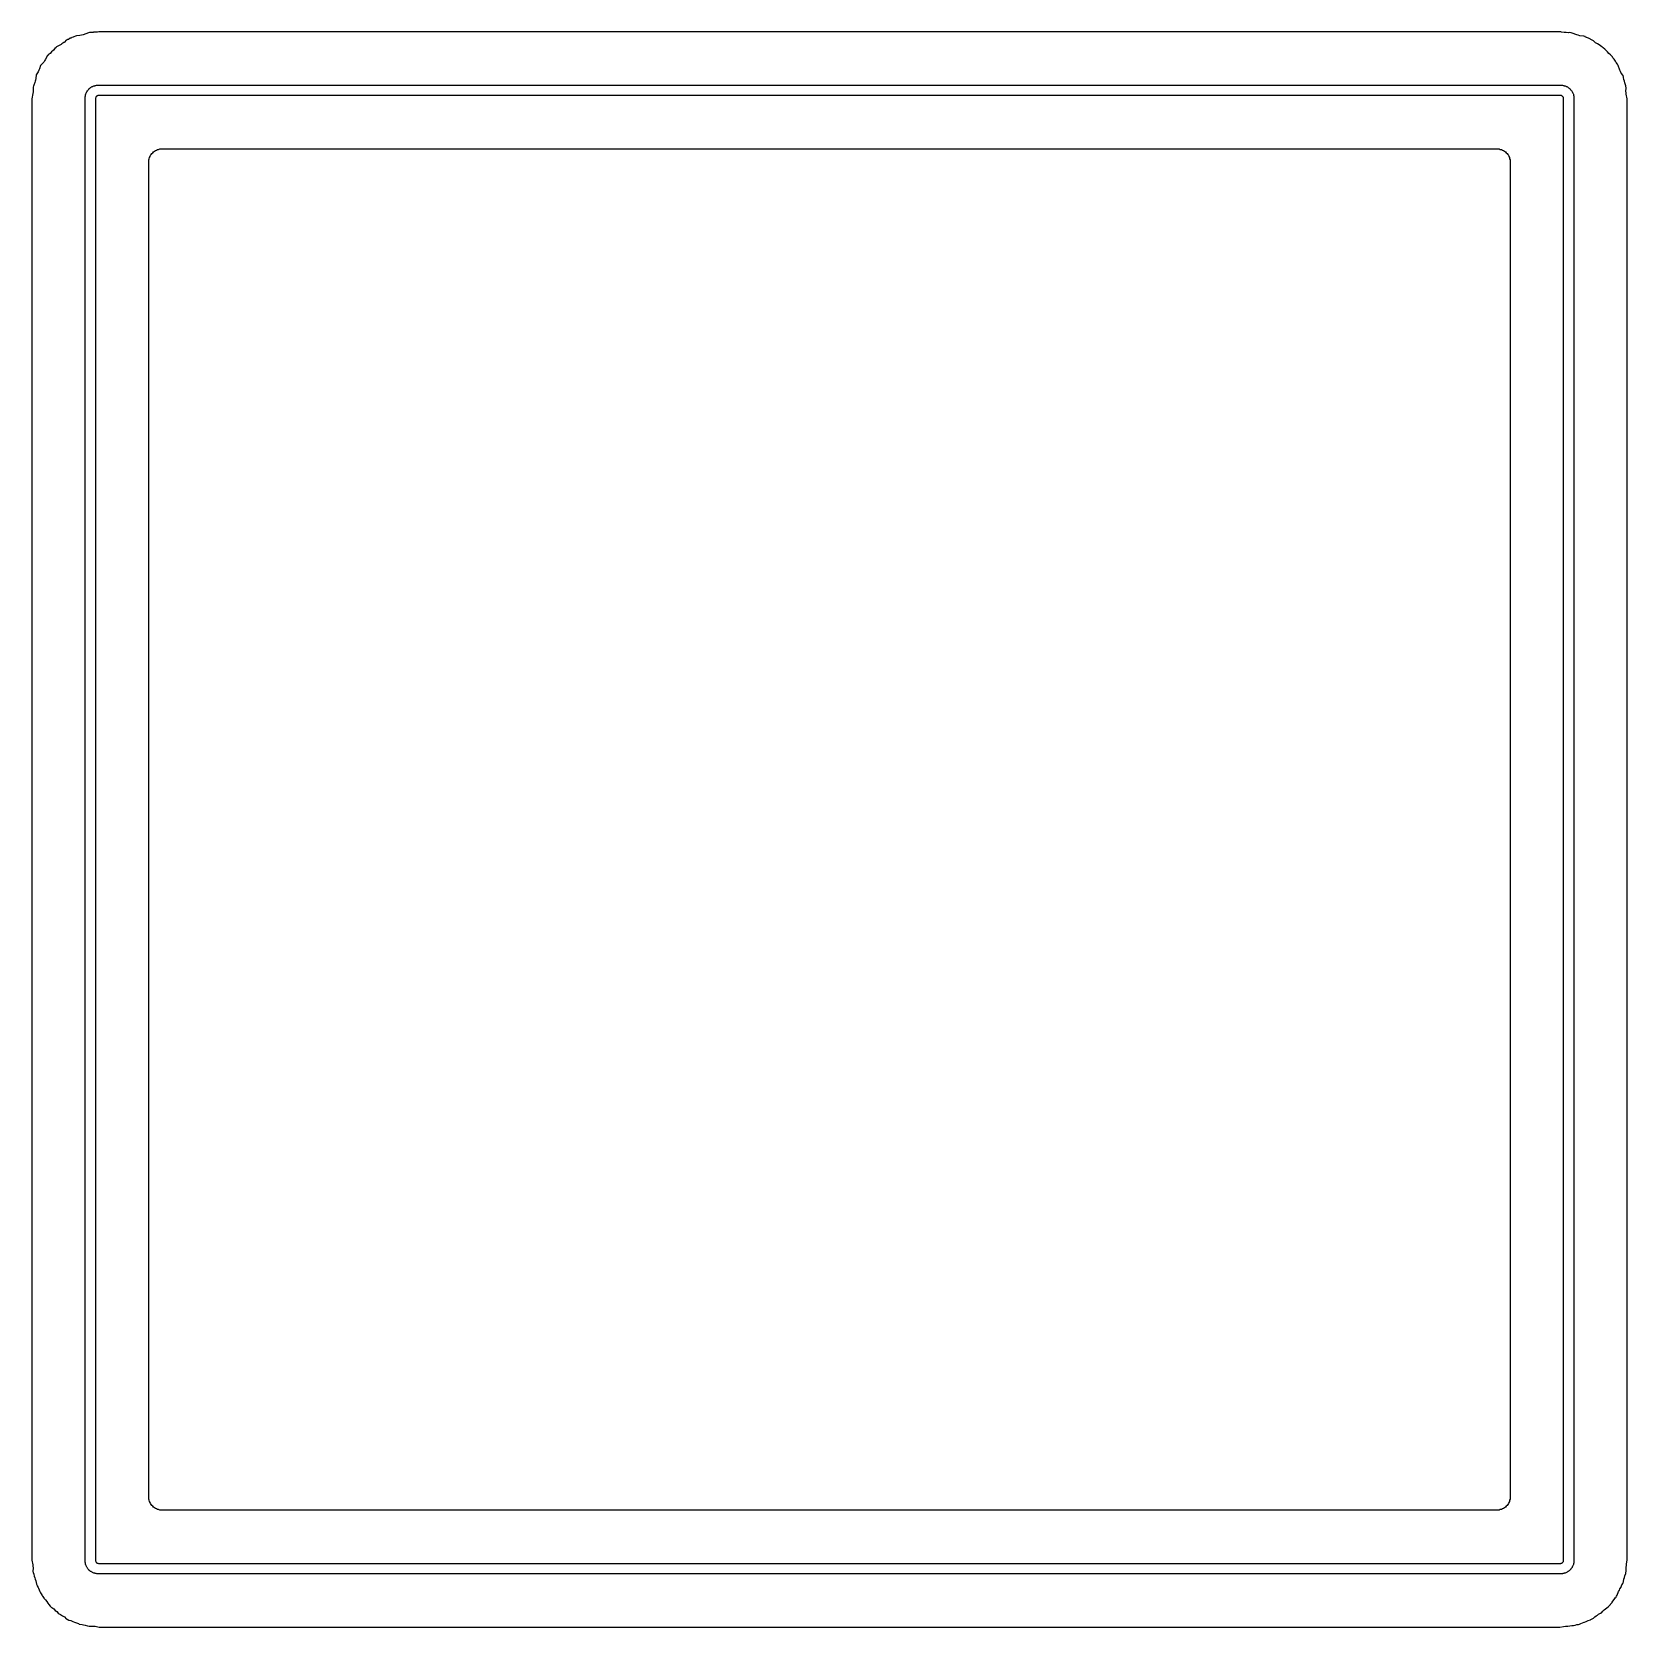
# Model space of a CAD drawing. Extents: x 57 to 229, y -152 to -26.
# Drawn here: x 95.86 to 111.1, y -126.4 to -111.16 of the extents above; entities that cross this region are included whole.
import ezdxf

# ---------------------------------------------------------------- set-up
doc = ezdxf.new("R2010")
doc.units = 0
doc.header["$MEASUREMENT"] = 0
doc.layers.add('BLACK', color=7, linetype='CONTINUOUS')

msp = doc.modelspace()

# ---------------------------------------------------------------- linework, layer by layer
at = {"layer": 'Black'}
for p, q in [((96.1866, -111.239), (96.1678, -111.257)), ((96.1889, -111.238), (96.1866, -111.239)), ((96.1932, -111.235), (96.1889, -111.238)), ((96.195, -111.234), (96.1932, -111.235)), ((96.1991, -111.232), (96.195, -111.234)), ((96.204, -111.231), (96.1991, -111.232)), ((96.205, -111.23), (96.204, -111.231)), ((96.206, -111.23), (96.205, -111.23)), ((96.2248, -111.22), (96.206, -111.23)), ((96.2262, -111.22), (96.2248, -111.22)), ((96.2296, -111.219), (96.2262, -111.22)), ((96.2358, -111.216), (96.2296, -111.219)), ((96.2389, -111.213), (96.2358, -111.216)), ((96.2407, -111.213), (96.2389, -111.213)), ((96.2521, -111.208), (96.2407, -111.213)), ((96.2407, -111.213), (96.2407, -111.213)), ((96.257, -111.207), (96.2521, -111.208)), ((96.2751, -111.2), (96.257, -111.207)), ((96.2844, -111.196), (96.2751, -111.2)), ((96.3172, -111.193), (96.2844, -111.196)), ((96.3315, -111.189), (96.3172, -111.193)), ((96.3462, -111.186), (96.3315, -111.189)), ((96.3973, -111.168), (96.3462, -111.186)), ((96.3983, -111.168), (96.3973, -111.168)), ((96.4064, -111.166), (96.3983, -111.168)), ((96.4244, -111.165), (96.4064, -111.166)), ((96.4454, -111.164), (96.4244, -111.165)), ((96.4464, -111.163), (96.4454, -111.164)), ((96.4475, -111.163), (96.4464, -111.163)), ((96.4506, -111.162), (96.4475, -111.163)), ((96.4627, -111.162), (96.4506, -111.162)), ((96.4838, -111.161), (96.4627, -111.162)), ((96.4963, -111.159), (96.4838, -111.161)), ((110.458, -111.159), (96.4963, -111.159)), ((110.464, -111.159), (110.458, -111.159)), ((110.458, -111.159), (110.458, -111.159)), ((110.469, -111.16), (110.464, -111.159)), ((110.47, -111.16), (110.469, -111.16)), ((110.494, -111.165), (110.47, -111.16)), ((110.515, -111.166), (110.494, -111.165)), ((110.536, -111.167), (110.515, -111.166)), ((110.542, -111.166), (110.536, -111.167)), ((110.543, -111.166), (110.542, -111.166)), ((110.563, -111.169), (110.543, -111.166)), ((110.57, -111.17), (110.563, -111.169)), ((110.615, -111.188), (110.57, -111.17)), ((110.63, -111.19), (110.615, -111.188)), ((110.644, -111.195), (110.63, -111.19)), ((110.681, -111.199), (110.644, -111.195)), ((110.683, -111.2), (110.681, -111.199)), ((110.694, -111.204), (110.683, -111.2)), ((110.695, -111.205), (110.694, -111.204)), ((110.702, -111.208), (110.695, -111.205)), ((110.705, -111.209), (110.702, -111.208)), ((110.708, -111.211), (110.705, -111.209)), ((110.726, -111.219), (110.708, -111.211)), ((110.745, -111.227), (110.726, -111.219)), ((110.746, -111.228), (110.745, -111.227)), ((110.75, -111.231), (110.746, -111.228)), ((110.751, -111.231), (110.75, -111.231)), ((110.77, -111.241), (110.751, -111.231)), ((110.751, -111.231), (110.751, -111.231)), ((110.775, -111.244), (110.77, -111.241)), ((110.783, -111.251), (110.775, -111.244)), ((96.0071, -111.386), (95.9859, -111.425)), ((96.0087, -111.384), (96.0071, -111.386)), ((96.0126, -111.38), (96.0087, -111.384)), ((96.0143, -111.379), (96.0126, -111.38)), ((96.0331, -111.364), (96.0143, -111.379)), ((96.0461, -111.35), (96.0331, -111.364)), ((96.0597, -111.336), (96.0461, -111.35)), ((96.062, -111.332), (96.0597, -111.336)), ((96.063, -111.332), (96.062, -111.332)), ((96.0761, -111.319), (96.063, -111.332)), ((96.0899, -111.308), (96.0761, -111.319)), ((96.094, -111.303), (96.0899, -111.308)), ((96.1358, -111.28), (96.094, -111.303)), ((96.1446, -111.273), (96.1358, -111.28)), ((96.1544, -111.268), (96.1446, -111.273)), ((96.1622, -111.261), (96.1544, -111.268)), ((96.1646, -111.259), (96.1622, -111.261)), ((96.1678, -111.257), (96.1646, -111.259)), ((110.786, -111.253), (110.783, -111.251)), ((110.788, -111.256), (110.786, -111.253)), ((110.795, -111.262), (110.788, -111.256)), ((110.812, -111.272), (110.795, -111.262)), ((110.828, -111.282), (110.812, -111.272)), ((110.83, -111.283), (110.828, -111.282)), ((110.843, -111.292), (110.83, -111.283)), ((110.856, -111.303), (110.843, -111.292)), ((110.86, -111.305), (110.856, -111.303)), ((110.862, -111.306), (110.86, -111.305)), ((110.864, -111.307), (110.862, -111.306)), ((110.865, -111.308), (110.864, -111.307)), ((110.868, -111.312), (110.865, -111.308)), ((110.882, -111.323), (110.868, -111.312)), ((110.895, -111.336), (110.882, -111.323)), ((110.897, -111.337), (110.895, -111.336)), ((110.909, -111.35), (110.897, -111.337)), ((110.923, -111.365), (110.909, -111.35)), ((110.938, -111.377), (110.923, -111.365)), ((110.939, -111.378), (110.938, -111.377)), ((110.953, -111.395), (110.939, -111.378)), ((110.954, -111.395), (110.953, -111.395)), ((110.953, -111.395), (110.953, -111.395)), ((110.955, -111.397), (110.954, -111.395)), ((110.956, -111.397), (110.955, -111.397)), ((110.961, -111.406), (110.956, -111.397)), ((95.9178, -111.54), (95.8999, -111.568)), ((95.9236, -111.525), (95.9178, -111.54)), ((95.9309, -111.512), (95.9236, -111.525)), ((95.9412, -111.481), (95.9309, -111.512)), ((95.9707, -111.447), (95.9412, -111.481)), ((95.9776, -111.435), (95.9707, -111.447)), ((95.9859, -111.425), (95.9776, -111.435)), ((110.973, -111.421), (110.961, -111.406)), ((110.984, -111.437), (110.973, -111.421)), ((110.99, -111.444), (110.984, -111.437)), ((110.993, -111.45), (110.99, -111.444)), ((111.003, -111.467), (110.993, -111.45)), ((111.01, -111.479), (111.003, -111.467)), ((111.026, -111.524), (111.01, -111.479)), ((111.034, -111.538), (111.026, -111.524)), ((111.04, -111.553), (111.034, -111.538)), ((95.8742, -111.673), (95.8683, -111.688)), ((95.8683, -111.688), (95.8701, -111.713)), ((95.8748, -111.671), (95.8742, -111.673)), ((95.8762, -111.668), (95.8748, -111.671)), ((95.8856, -111.643), (95.8762, -111.668)), ((95.8877, -111.631), (95.8856, -111.643)), ((95.8916, -111.62), (95.8877, -111.631)), ((95.8943, -111.604), (95.8916, -111.62)), ((95.8954, -111.597), (95.8943, -111.6)), ((95.8943, -111.6), (95.8943, -111.604)), ((95.8977, -111.576), (95.8954, -111.597)), ((95.8983, -111.574), (95.8977, -111.576)), ((95.899, -111.571), (95.8983, -111.574)), ((95.8999, -111.568), (95.899, -111.571)), ((96.4057, -111.702), (96.4061, -111.701)), ((96.4061, -111.701), (96.4124, -111.696)), ((96.4124, -111.696), (96.4186, -111.691)), ((96.4186, -111.691), (96.4189, -111.691)), ((96.4189, -111.691), (96.4214, -111.69)), ((96.4189, -111.691), (96.4189, -111.691)), ((96.4214, -111.69), (96.4234, -111.687)), ((96.4234, -111.687), (96.4285, -111.685)), ((96.4285, -111.685), (96.4332, -111.681)), ((96.4332, -111.681), (96.4361, -111.681)), ((96.4361, -111.681), (96.4388, -111.679)), ((96.4388, -111.679), (96.441, -111.679)), ((96.441, -111.679), (96.443, -111.678)), ((96.443, -111.678), (96.4508, -111.675)), ((96.4508, -111.675), (96.4565, -111.673)), ((96.4565, -111.673), (96.457, -111.673)), ((96.457, -111.673), (96.4584, -111.673)), ((96.4584, -111.673), (96.4585, -111.673)), ((96.4585, -111.673), (96.4586, -111.673)), ((96.4586, -111.673), (96.4595, -111.672)), ((96.4595, -111.672), (96.4617, -111.671)), ((96.4617, -111.671), (96.4678, -111.67)), ((96.4678, -111.67), (96.4737, -111.668)), ((96.4737, -111.668), (96.4763, -111.668)), ((96.4763, -111.668), (96.4788, -111.668)), ((96.4788, -111.668), (96.4817, -111.668)), ((96.4817, -111.668), (96.4844, -111.668)), ((96.4844, -111.668), (96.4882, -111.668)), ((96.4882, -111.668), (96.492, -111.667)), ((96.492, -111.667), (110.462, -111.667)), ((110.462, -111.667), (110.466, -111.668)), ((110.466, -111.668), (110.469, -111.668)), ((110.469, -111.668), (110.473, -111.668)), ((110.473, -111.668), (110.475, -111.668)), ((110.475, -111.668), (110.476, -111.668)), ((110.476, -111.668), (110.478, -111.668)), ((110.478, -111.668), (110.485, -111.67)), ((110.485, -111.67), (110.492, -111.671)), ((110.492, -111.671), (110.493, -111.672)), ((110.493, -111.672), (110.495, -111.672)), ((110.495, -111.672), (110.496, -111.673)), ((110.496, -111.673), (110.496, -111.673)), ((110.496, -111.673), (110.503, -111.675)), ((110.503, -111.675), (110.51, -111.677)), ((110.51, -111.677), (110.513, -111.679)), ((110.513, -111.679), (110.516, -111.68)), ((110.516, -111.68), (110.518, -111.681)), ((110.518, -111.681), (110.521, -111.682)), ((110.521, -111.682), (110.526, -111.685)), ((110.526, -111.685), (110.531, -111.688)), ((110.531, -111.688), (110.533, -111.69)), ((110.533, -111.69), (110.535, -111.692)), ((110.535, -111.692), (110.535, -111.692)), ((110.535, -111.692), (110.537, -111.692)), ((110.537, -111.692), (110.542, -111.697)), ((110.542, -111.697), (110.547, -111.701)), ((110.547, -111.701), (110.548, -111.702)), ((111.057, -111.577), (111.04, -111.553)), ((111.062, -111.591), (111.057, -111.577)), ((111.063, -111.593), (111.062, -111.591)), ((111.065, -111.614), (111.063, -111.593)), ((111.07, -111.63), (111.065, -111.614)), ((111.074, -111.647), (111.07, -111.63)), ((111.081, -111.664), (111.074, -111.647)), ((111.083, -111.674), (111.081, -111.664)), ((111.086, -111.695), (111.083, -111.674)), ((111.085, -111.726), (111.086, -111.695)), ((111.086, -111.695), (111.086, -111.695)), ((95.868, -111.747), (95.8578, -111.799)), ((95.8578, -111.799), (95.8578, -125.758)), ((95.8684, -111.73), (95.868, -111.747)), ((95.8701, -111.713), (95.8684, -111.73)), ((96.3658, -111.793), (96.3667, -111.788)), ((96.3658, -125.763), (96.3658, -111.793)), ((96.3667, -111.788), (96.3668, -111.783)), ((96.3668, -111.783), (96.367, -111.782)), ((96.367, -111.779), (96.3686, -111.771)), ((96.3671, -111.78), (96.367, -111.779)), ((96.367, -111.782), (96.367, -111.78)), ((96.367, -111.78), (96.3671, -111.78)), ((96.3686, -111.771), (96.37, -111.763)), ((96.37, -111.763), (96.3702, -111.763)), ((96.3702, -111.763), (96.3703, -111.762)), ((96.3703, -111.762), (96.3707, -111.761)), ((96.3707, -111.761), (96.371, -111.759)), ((96.371, -111.759), (96.3711, -111.759)), ((96.3711, -111.759), (96.3739, -111.751)), ((96.3711, -111.759), (96.3711, -111.759)), ((96.3739, -111.751), (96.3766, -111.743)), ((96.3766, -111.743), (96.3768, -111.743)), ((96.3768, -111.743), (96.3769, -111.742)), ((96.3769, -111.742), (96.3785, -111.74)), ((96.3785, -111.74), (96.3794, -111.737)), ((96.3794, -111.737), (96.3837, -111.73)), ((96.3837, -111.73), (96.3878, -111.723)), ((96.3878, -111.723), (96.3891, -111.721)), ((96.3891, -111.721), (96.3902, -111.719)), ((96.3902, -111.719), (96.3909, -111.719)), ((96.3909, -111.719), (96.3912, -111.718)), ((96.3912, -111.718), (96.3964, -111.712)), ((96.3964, -111.712), (96.4013, -111.706)), ((96.4013, -111.706), (96.4021, -111.705)), ((96.4021, -111.705), (96.4028, -111.705)), ((96.4028, -111.705), (96.4041, -111.704)), ((96.4041, -111.704), (96.4052, -111.702)), ((96.4052, -111.702), (96.4057, -111.702)), ((96.466, -111.797), (96.4658, -111.798)), ((96.4658, -111.798), (96.4658, -125.759)), ((96.4661, -111.792), (96.466, -111.797)), ((96.467, -111.787), (96.4661, -111.792)), ((96.4685, -111.782), (96.467, -111.787)), ((96.467, -111.787), (96.467, -111.787)), ((96.4686, -111.782), (96.4685, -111.782)), ((96.4701, -111.78), (96.4686, -111.782)), ((96.4705, -111.779), (96.4701, -111.78)), ((96.4709, -111.778), (96.4705, -111.779)), ((96.4705, -111.779), (96.4705, -111.779)), ((96.473, -111.776), (96.4709, -111.778)), ((96.4753, -111.774), (96.473, -111.776)), ((96.4778, -111.772), (96.4753, -111.774)), ((96.4797, -111.77), (96.4778, -111.772)), ((96.4801, -111.77), (96.4797, -111.77)), ((96.4826, -111.77), (96.4801, -111.77)), ((96.4832, -111.769), (96.4826, -111.77)), ((96.4872, -111.768), (96.4832, -111.769)), ((96.4832, -111.769), (96.4832, -111.769)), ((96.4897, -111.767), (96.4872, -111.768)), ((96.4931, -111.767), (96.4897, -111.767)), ((96.4958, -111.767), (96.4931, -111.767)), ((110.458, -111.767), (96.4958, -111.767)), ((110.462, -111.767), (110.458, -111.767)), ((110.464, -111.767), (110.462, -111.767)), ((110.468, -111.768), (110.464, -111.767)), ((110.471, -111.769), (110.468, -111.768)), ((110.472, -111.77), (110.471, -111.769)), ((110.474, -111.77), (110.472, -111.77)), ((110.476, -111.772), (110.474, -111.77)), ((110.48, -111.775), (110.476, -111.772)), ((110.482, -111.777), (110.48, -111.775)), ((110.48, -111.775), (110.48, -111.775)), ((110.482, -111.778), (110.482, -111.777)), ((110.484, -111.779), (110.482, -111.778)), ((110.485, -111.781), (110.484, -111.779)), ((110.486, -111.783), (110.485, -111.781)), ((110.485, -111.781), (110.485, -111.781)), ((110.487, -111.785), (110.486, -111.783)), ((110.487, -111.786), (110.487, -111.785)), ((110.487, -111.785), (110.487, -111.785)), ((110.487, -111.787), (110.487, -111.786)), ((110.488, -111.791), (110.487, -111.787)), ((110.488, -111.795), (110.488, -111.791)), ((110.488, -111.797), (110.488, -111.795)), ((110.488, -125.759), (110.488, -111.797)), ((110.548, -111.702), (110.55, -111.704)), ((110.55, -111.704), (110.551, -111.704)), ((110.551, -111.704), (110.551, -111.705)), ((110.551, -111.705), (110.556, -111.711)), ((110.556, -111.711), (110.562, -111.716)), ((110.562, -111.716), (110.564, -111.72)), ((110.564, -111.72), (110.567, -111.724)), ((110.567, -111.724), (110.567, -111.724)), ((110.567, -111.724), (110.567, -111.724)), ((110.567, -111.724), (110.571, -111.731)), ((110.571, -111.731), (110.575, -111.739)), ((110.575, -111.739), (110.576, -111.739)), ((110.576, -111.739), (110.577, -111.742)), ((110.577, -111.742), (110.578, -111.743)), ((110.578, -111.743), (110.58, -111.749)), ((110.58, -111.749), (110.583, -111.755)), ((110.583, -111.755), (110.583, -111.758)), ((110.583, -111.758), (110.583, -111.76)), ((110.583, -111.76), (110.584, -111.762)), ((110.584, -111.762), (110.584, -111.764)), ((110.584, -111.764), (110.586, -111.772)), ((110.586, -111.772), (110.587, -111.78)), ((110.587, -111.78), (110.587, -111.783)), ((110.587, -111.783), (110.587, -111.785)), ((110.587, -111.785), (110.587, -111.789)), ((110.587, -111.789), (110.588, -111.793)), ((110.588, -111.793), (110.588, -125.763)), ((111.087, -111.741), (111.085, -111.726)), ((111.088, -111.755), (111.087, -111.741)), ((111.096, -111.798), (111.088, -111.755)), ((111.096, -125.759), (111.096, -111.798)), ((97.012, -112.313), (97.0192, -112.305)), ((97.0192, -112.305), (97.0288, -112.299)), ((97.0288, -112.299), (97.0373, -112.292)), ((97.0373, -112.292), (97.0477, -112.288)), ((97.0477, -112.288), (97.0574, -112.283)), ((97.0574, -112.283), (97.0683, -112.281)), ((97.0683, -112.281), (97.0787, -112.277)), ((97.0787, -112.277), (97.0899, -112.277)), ((97.0899, -112.277), (97.1008, -112.275)), ((97.1008, -112.275), (109.853, -112.275)), ((109.853, -112.275), (109.864, -112.277)), ((109.864, -112.277), (109.875, -112.277)), ((109.875, -112.277), (109.885, -112.281)), ((109.885, -112.281), (109.896, -112.283)), ((109.896, -112.283), (109.906, -112.288)), ((109.906, -112.288), (109.916, -112.292)), ((109.916, -112.292), (109.925, -112.299)), ((109.925, -112.299), (109.935, -112.305)), ((109.935, -112.305), (109.942, -112.313)), ((96.9738, -112.402), (96.9757, -112.391)), ((96.9738, -125.155), (96.9738, -112.402)), ((96.9757, -112.38), (96.9795, -112.37)), ((96.9757, -112.391), (96.9757, -112.38)), ((96.9795, -112.37), (96.9815, -112.359)), ((96.9815, -112.359), (96.987, -112.349)), ((96.987, -112.349), (96.9908, -112.338)), ((96.9908, -112.338), (96.998, -112.33)), ((96.998, -112.33), (97.0035, -112.32)), ((97.0035, -112.32), (97.012, -112.313)), ((109.942, -112.313), (109.95, -112.32)), ((109.95, -112.32), (109.956, -112.33)), ((109.956, -112.33), (109.963, -112.338)), ((109.963, -112.338), (109.967, -112.349)), ((109.967, -112.349), (109.972, -112.359)), ((109.972, -112.359), (109.974, -112.37)), ((109.974, -112.37), (109.978, -112.38)), ((109.978, -112.38), (109.978, -112.391)), ((109.978, -112.391), (109.98, -112.402)), ((109.98, -112.402), (109.98, -125.155)), ((96.9757, -125.166), (96.9738, -125.155)), ((96.9757, -125.177), (96.9757, -125.166)), ((96.9795, -125.187), (96.9757, -125.177)), ((96.9815, -125.198), (96.9795, -125.187)), ((96.987, -125.208), (96.9815, -125.198)), ((96.9908, -125.218), (96.987, -125.208)), ((96.998, -125.227), (96.9908, -125.218)), ((97.0035, -125.237), (96.998, -125.227)), ((97.012, -125.244), (97.0035, -125.237)), ((97.0192, -125.252), (97.012, -125.244)), ((97.0288, -125.258), (97.0192, -125.252)), ((97.0373, -125.265), (97.0288, -125.258)), ((109.925, -125.258), (109.916, -125.265)), ((109.935, -125.252), (109.925, -125.258)), ((109.942, -125.244), (109.935, -125.252)), ((109.95, -125.237), (109.942, -125.244)), ((109.956, -125.227), (109.95, -125.237)), ((109.963, -125.218), (109.956, -125.227)), ((109.967, -125.208), (109.963, -125.218)), ((109.972, -125.198), (109.967, -125.208)), ((109.974, -125.187), (109.972, -125.198)), ((109.978, -125.177), (109.974, -125.187)), ((109.98, -125.155), (109.978, -125.166)), ((109.978, -125.166), (109.978, -125.177)), ((97.0477, -125.269), (97.0373, -125.265)), ((97.0574, -125.274), (97.0477, -125.269)), ((97.0683, -125.276), (97.0574, -125.274)), ((97.0787, -125.28), (97.0683, -125.276)), ((97.0899, -125.28), (97.0787, -125.28)), ((97.1008, -125.282), (97.0899, -125.28)), ((109.853, -125.282), (97.1008, -125.282)), ((109.864, -125.28), (109.853, -125.282)), ((109.875, -125.28), (109.864, -125.28)), ((109.885, -125.276), (109.875, -125.28)), ((109.896, -125.274), (109.885, -125.276)), ((109.906, -125.269), (109.896, -125.274)), ((109.916, -125.265), (109.906, -125.269)), ((95.8578, -125.758), (95.8666, -125.803)), ((95.8666, -125.803), (95.8669, -125.817)), ((95.8669, -125.817), (95.869, -125.831)), ((95.869, -125.831), (95.868, -125.868)), ((95.868, -125.868), (95.8689, -125.874)), ((95.8689, -125.874), (95.8697, -125.878)), ((96.3665, -125.767), (96.3658, -125.763)), ((96.3665, -125.771), (96.3665, -125.767)), ((96.367, -125.774), (96.3665, -125.771)), ((96.367, -125.777), (96.367, -125.774)), ((96.367, -125.778), (96.3671, -125.777)), ((96.3671, -125.777), (96.367, -125.777)), ((96.3686, -125.786), (96.367, -125.778)), ((96.37, -125.794), (96.3686, -125.786)), ((96.3702, -125.794), (96.37, -125.794)), ((96.3703, -125.795), (96.3702, -125.794)), ((96.371, -125.797), (96.3703, -125.795)), ((96.3712, -125.798), (96.371, -125.797)), ((96.3741, -125.806), (96.3712, -125.798)), ((96.3769, -125.814), (96.3741, -125.806)), ((96.3785, -125.816), (96.3769, -125.814)), ((96.3794, -125.819), (96.3785, -125.816)), ((96.3826, -125.824), (96.3794, -125.819)), ((96.3851, -125.83), (96.3826, -125.824)), ((96.3892, -125.835), (96.3851, -125.83)), ((96.3924, -125.84), (96.3892, -125.835)), ((96.3958, -125.844), (96.3924, -125.84)), ((96.3987, -125.848), (96.3958, -125.844)), ((96.4023, -125.851), (96.3987, -125.848)), ((96.4052, -125.855), (96.4023, -125.851)), ((96.4057, -125.855), (96.4052, -125.855)), ((96.4061, -125.856), (96.4057, -125.855)), ((96.4124, -125.861), (96.4061, -125.856)), ((96.4186, -125.866), (96.4124, -125.861)), ((96.4193, -125.866), (96.4186, -125.866)), ((96.4198, -125.866), (96.4193, -125.866)), ((96.4215, -125.867), (96.4198, -125.866)), ((96.423, -125.868), (96.4215, -125.867)), ((96.4279, -125.871), (96.423, -125.868)), ((96.4324, -125.874), (96.4279, -125.871)), ((96.438, -125.877), (96.4324, -125.874)), ((96.4658, -125.759), (96.4663, -125.762)), ((96.4663, -125.762), (96.4663, -125.766)), ((96.4663, -125.766), (96.467, -125.77)), ((96.467, -125.77), (96.4673, -125.77)), ((96.4673, -125.77), (96.4686, -125.774)), ((96.4686, -125.774), (96.4705, -125.777)), ((96.4705, -125.777), (96.4706, -125.777)), ((96.4706, -125.777), (96.4713, -125.778)), ((96.4713, -125.778), (96.4714, -125.779)), ((96.4714, -125.779), (96.4716, -125.779)), ((96.4716, -125.779), (96.4723, -125.78)), ((96.4723, -125.78), (96.4738, -125.781)), ((96.4738, -125.781), (96.475, -125.783)), ((96.475, -125.783), (96.4753, -125.783)), ((96.4753, -125.783), (96.4757, -125.784)), ((96.4757, -125.784), (96.4797, -125.786)), ((96.4797, -125.786), (96.4804, -125.786)), ((96.4804, -125.786), (96.4817, -125.787)), ((96.4817, -125.787), (96.4824, -125.787)), ((96.4824, -125.787), (96.4826, -125.787)), ((96.4826, -125.787), (96.4832, -125.788)), ((96.4832, -125.788), (96.4832, -125.788)), ((96.4832, -125.788), (96.4839, -125.788)), ((96.4839, -125.788), (96.485, -125.788)), ((96.485, -125.788), (96.4855, -125.788)), ((96.4855, -125.788), (96.4875, -125.788)), ((96.4875, -125.788), (96.4879, -125.788)), ((96.4879, -125.788), (96.4881, -125.788)), ((96.4881, -125.788), (96.4928, -125.789)), ((96.4928, -125.789), (96.4985, -125.79)), ((96.4985, -125.79), (110.455, -125.79)), ((110.455, -125.79), (110.462, -125.789)), ((110.455, -125.79), (110.455, -125.79)), ((110.462, -125.789), (110.466, -125.788)), ((110.466, -125.788), (110.468, -125.788)), ((110.468, -125.788), (110.471, -125.788)), ((110.471, -125.788), (110.472, -125.787)), ((110.472, -125.787), (110.473, -125.787)), ((110.473, -125.787), (110.474, -125.786)), ((110.474, -125.786), (110.478, -125.783)), ((110.478, -125.783), (110.48, -125.782)), ((110.478, -125.783), (110.478, -125.783)), ((110.48, -125.782), (110.483, -125.779)), ((110.483, -125.778), (110.486, -125.773)), ((110.483, -125.779), (110.483, -125.778)), ((110.486, -125.773), (110.487, -125.77)), ((110.487, -125.77), (110.488, -125.766)), ((110.487, -125.77), (110.487, -125.77)), ((110.488, -125.763), (110.488, -125.759)), ((110.488, -125.766), (110.488, -125.763)), ((110.522, -125.874), (110.516, -125.877)), ((110.527, -125.871), (110.522, -125.874)), ((110.531, -125.868), (110.527, -125.871)), ((110.532, -125.867), (110.531, -125.868)), ((110.533, -125.867), (110.532, -125.867)), ((110.535, -125.865), (110.533, -125.867)), ((110.537, -125.865), (110.535, -125.865)), ((110.542, -125.86), (110.537, -125.865)), ((110.547, -125.856), (110.542, -125.86)), ((110.548, -125.855), (110.547, -125.856)), ((110.55, -125.853), (110.548, -125.855)), ((110.552, -125.85), (110.55, -125.853)), ((110.555, -125.847), (110.552, -125.85)), ((110.557, -125.845), (110.555, -125.847)), ((110.559, -125.843), (110.557, -125.845)), ((110.563, -125.838), (110.559, -125.843)), ((110.564, -125.836), (110.563, -125.838)), ((110.566, -125.835), (110.564, -125.836)), ((110.57, -125.829), (110.566, -125.835)), ((110.572, -125.823), (110.57, -125.829)), ((110.575, -125.818), (110.572, -125.823)), ((110.576, -125.817), (110.575, -125.818)), ((110.578, -125.814), (110.576, -125.815)), ((110.576, -125.815), (110.576, -125.817)), ((110.58, -125.807), (110.578, -125.814)), ((110.583, -125.801), (110.58, -125.807)), ((110.584, -125.795), (110.583, -125.797)), ((110.583, -125.797), (110.583, -125.799)), ((110.583, -125.799), (110.583, -125.801)), ((110.586, -125.785), (110.584, -125.793)), ((110.584, -125.793), (110.584, -125.795)), ((110.587, -125.777), (110.586, -125.785)), ((110.588, -125.763), (110.587, -125.767)), ((110.587, -125.767), (110.587, -125.77)), ((110.587, -125.77), (110.587, -125.774)), ((110.587, -125.774), (110.587, -125.777)), ((111.083, -125.882), (111.087, -125.862)), ((111.087, -125.825), (111.089, -125.809)), ((111.088, -125.85), (111.087, -125.825)), ((111.087, -125.862), (111.088, -125.85)), ((111.089, -125.793), (111.096, -125.759)), ((111.089, -125.809), (111.089, -125.793)), ((95.8697, -125.878), (95.8751, -125.892)), ((95.8751, -125.892), (95.8752, -125.893)), ((95.8752, -125.893), (95.8755, -125.893)), ((95.8755, -125.893), (95.8789, -125.91)), ((95.8789, -125.91), (95.8859, -125.926)), ((95.8859, -125.926), (95.8896, -125.941)), ((95.8896, -125.941), (95.8949, -125.956)), ((95.8949, -125.956), (95.9005, -125.989)), ((95.9005, -125.989), (95.9086, -126.002)), ((95.9086, -126.002), (95.9088, -126.002)), ((95.9088, -126.002), (95.9091, -126.003)), ((95.9091, -126.003), (95.9162, -126.02)), ((95.9162, -126.02), (95.9193, -126.025)), ((95.9193, -126.025), (95.9266, -126.041)), ((96.443, -125.879), (96.438, -125.877)), ((96.4508, -125.882), (96.443, -125.879)), ((96.4585, -125.884), (96.4508, -125.882)), ((96.4611, -125.885), (96.4585, -125.884)), ((96.4634, -125.886), (96.4611, -125.885)), ((96.4712, -125.887), (96.4634, -125.886)), ((96.4769, -125.888), (96.4712, -125.887)), ((96.4773, -125.888), (96.4769, -125.888)), ((96.4783, -125.888), (96.4773, -125.888)), ((96.4788, -125.888), (96.4783, -125.888)), ((96.479, -125.888), (96.4788, -125.888)), ((96.4847, -125.889), (96.479, -125.888)), ((96.492, -125.89), (96.4847, -125.889)), ((110.462, -125.89), (96.492, -125.89)), ((110.469, -125.889), (110.462, -125.89)), ((110.476, -125.888), (110.469, -125.889)), ((110.478, -125.888), (110.476, -125.888)), ((110.482, -125.887), (110.478, -125.888)), ((110.489, -125.886), (110.482, -125.887)), ((110.493, -125.885), (110.489, -125.886)), ((110.496, -125.884), (110.493, -125.885)), ((110.503, -125.882), (110.496, -125.884)), ((110.51, -125.88), (110.503, -125.882)), ((110.516, -125.877), (110.51, -125.88)), ((110.516, -125.877), (110.516, -125.877)), ((111.028, -126.033), (111.038, -126.018)), ((111.038, -126.018), (111.04, -126.013)), ((111.04, -126.013), (111.047, -125.995)), ((111.047, -125.995), (111.049, -125.993)), ((111.049, -125.993), (111.05, -125.99)), ((111.05, -125.99), (111.056, -125.981)), ((111.056, -125.981), (111.059, -125.973)), ((111.059, -125.971), (111.062, -125.965)), ((111.059, -125.973), (111.059, -125.971)), ((111.059, -125.971), (111.059, -125.971)), ((111.062, -125.965), (111.063, -125.963)), ((111.063, -125.963), (111.065, -125.941)), ((111.065, -125.941), (111.07, -125.925)), ((111.07, -125.925), (111.074, -125.909)), ((111.074, -125.909), (111.083, -125.886)), ((111.083, -125.883), (111.083, -125.882)), ((111.083, -125.885), (111.083, -125.883)), ((111.083, -125.886), (111.083, -125.885)), ((95.9266, -126.041), (95.935, -126.057)), ((95.935, -126.057), (95.9393, -126.07)), ((95.9393, -126.07), (95.9462, -126.081)), ((95.9462, -126.081), (95.9562, -126.097)), ((95.9562, -126.097), (95.9591, -126.102)), ((95.9591, -126.102), (95.9707, -126.119)), ((95.9707, -126.119), (95.9711, -126.12)), ((95.9711, -126.12), (95.9718, -126.121)), ((95.9718, -126.121), (95.9724, -126.123)), ((95.9724, -126.123), (95.9873, -126.137)), ((95.9873, -126.137), (95.9879, -126.138)), ((95.9879, -126.138), (95.9888, -126.139)), ((95.9888, -126.139), (95.9888, -126.139)), ((95.9888, -126.139), (95.9996, -126.154)), ((95.9996, -126.154), (96.0112, -126.168)), ((96.0112, -126.168), (96.0182, -126.181)), ((110.939, -126.179), (110.953, -126.162)), ((110.953, -126.162), (110.953, -126.162)), ((110.953, -126.162), (110.954, -126.162)), ((110.954, -126.161), (110.96, -126.15)), ((110.954, -126.162), (110.954, -126.161)), ((110.96, -126.15), (110.972, -126.134)), ((110.972, -126.134), (110.983, -126.119)), ((110.983, -126.119), (110.991, -126.111)), ((110.991, -126.109), (110.996, -126.103)), ((110.991, -126.11), (110.991, -126.109)), ((110.991, -126.111), (110.991, -126.11)), ((110.996, -126.102), (111.001, -126.094)), ((110.996, -126.103), (110.996, -126.102)), ((110.996, -126.103), (110.996, -126.103)), ((111.001, -126.094), (111.015, -126.058)), ((111.015, -126.058), (111.022, -126.046)), ((111.022, -126.046), (111.028, -126.033)), ((96.0182, -126.181), (96.0197, -126.182)), ((96.0197, -126.182), (96.0327, -126.197)), ((96.0327, -126.197), (96.0463, -126.211)), ((96.0463, -126.211), (96.0469, -126.212)), ((96.0469, -126.212), (96.0678, -126.225)), ((96.0678, -126.225), (96.0809, -126.238)), ((96.0809, -126.238), (96.0947, -126.249)), ((96.0947, -126.249), (96.1081, -126.265)), ((96.1081, -126.265), (96.1085, -126.265)), ((96.1085, -126.265), (96.1182, -126.272)), ((96.1182, -126.272), (96.1304, -126.277)), ((96.1304, -126.277), (96.1307, -126.277)), ((96.1307, -126.277), (96.131, -126.277)), ((96.131, -126.277), (96.1494, -126.289)), ((96.1494, -126.289), (96.1678, -126.3)), ((96.1678, -126.3), (96.168, -126.301)), ((96.168, -126.301), (96.1683, -126.301)), ((96.1683, -126.301), (96.1866, -126.318)), ((96.1866, -126.318), (96.1889, -126.319)), ((96.1889, -126.319), (96.1932, -126.322)), ((96.1932, -126.322), (96.195, -126.323)), ((96.195, -126.323), (96.2119, -126.331)), ((96.2119, -126.331), (96.2119, -126.331)), ((96.2119, -126.331), (96.2298, -126.336)), ((110.723, -126.336), (110.746, -126.329)), ((110.746, -126.329), (110.75, -126.326)), ((110.75, -126.326), (110.751, -126.326)), ((110.751, -126.326), (110.77, -126.316)), ((110.751, -126.326), (110.751, -126.326)), ((110.77, -126.316), (110.775, -126.313)), ((110.775, -126.313), (110.783, -126.306)), ((110.783, -126.306), (110.786, -126.304)), ((110.786, -126.304), (110.788, -126.301)), ((110.788, -126.301), (110.801, -126.29)), ((110.801, -126.29), (110.813, -126.283)), ((110.813, -126.283), (110.824, -126.275)), ((110.824, -126.275), (110.842, -126.265)), ((110.842, -126.265), (110.845, -126.264)), ((110.845, -126.264), (110.848, -126.262)), ((110.848, -126.262), (110.85, -126.261)), ((110.85, -126.261), (110.863, -126.246)), ((110.863, -126.246), (110.877, -126.234)), ((110.877, -126.234), (110.89, -126.222)), ((110.89, -126.222), (110.914, -126.206)), ((110.914, -126.206), (110.922, -126.197)), ((110.922, -126.197), (110.936, -126.182)), ((110.936, -126.182), (110.938, -126.18)), ((110.938, -126.18), (110.939, -126.179)), ((96.2298, -126.336), (96.2495, -126.345)), ((96.2495, -126.345), (96.2634, -126.351)), ((96.2634, -126.351), (96.2648, -126.351)), ((96.2648, -126.351), (96.2832, -126.358)), ((96.2832, -126.358), (96.3018, -126.365)), ((96.3018, -126.365), (96.3098, -126.369)), ((96.3098, -126.369), (96.3099, -126.369)), ((96.3099, -126.369), (96.3373, -126.372)), ((96.3373, -126.372), (96.3522, -126.376)), ((96.3522, -126.376), (96.3675, -126.379)), ((96.3675, -126.379), (96.3873, -126.386)), ((96.3873, -126.386), (96.4047, -126.388)), ((96.4047, -126.388), (96.4148, -126.389)), ((96.4148, -126.389), (96.4176, -126.389)), ((96.4176, -126.389), (96.4391, -126.389)), ((96.4391, -126.389), (96.4607, -126.39)), ((96.4607, -126.39), (96.5014, -126.398)), ((96.5014, -126.398), (110.452, -126.398)), ((110.452, -126.398), (110.489, -126.391)), ((110.489, -126.391), (110.509, -126.39)), ((110.509, -126.39), (110.526, -126.39)), ((110.526, -126.39), (110.531, -126.388)), ((110.531, -126.388), (110.549, -126.386)), ((110.549, -126.386), (110.568, -126.384)), ((110.568, -126.384), (110.576, -126.384)), ((110.576, -126.384), (110.583, -126.382)), ((110.583, -126.382), (110.6, -126.378)), ((110.6, -126.378), (110.617, -126.374)), ((110.617, -126.374), (110.63, -126.373)), ((110.63, -126.373), (110.631, -126.372)), ((110.631, -126.372), (110.641, -126.369)), ((110.641, -126.369), (110.654, -126.363)), ((110.654, -126.363), (110.671, -126.358)), ((110.671, -126.358), (110.687, -126.351)), ((110.687, -126.351), (110.689, -126.351)), ((110.689, -126.351), (110.704, -126.344)), ((110.704, -126.344), (110.723, -126.336))]:
    msp.add_line(p, q, dxfattribs=at)

doc.saveas('drawing.dxf')
